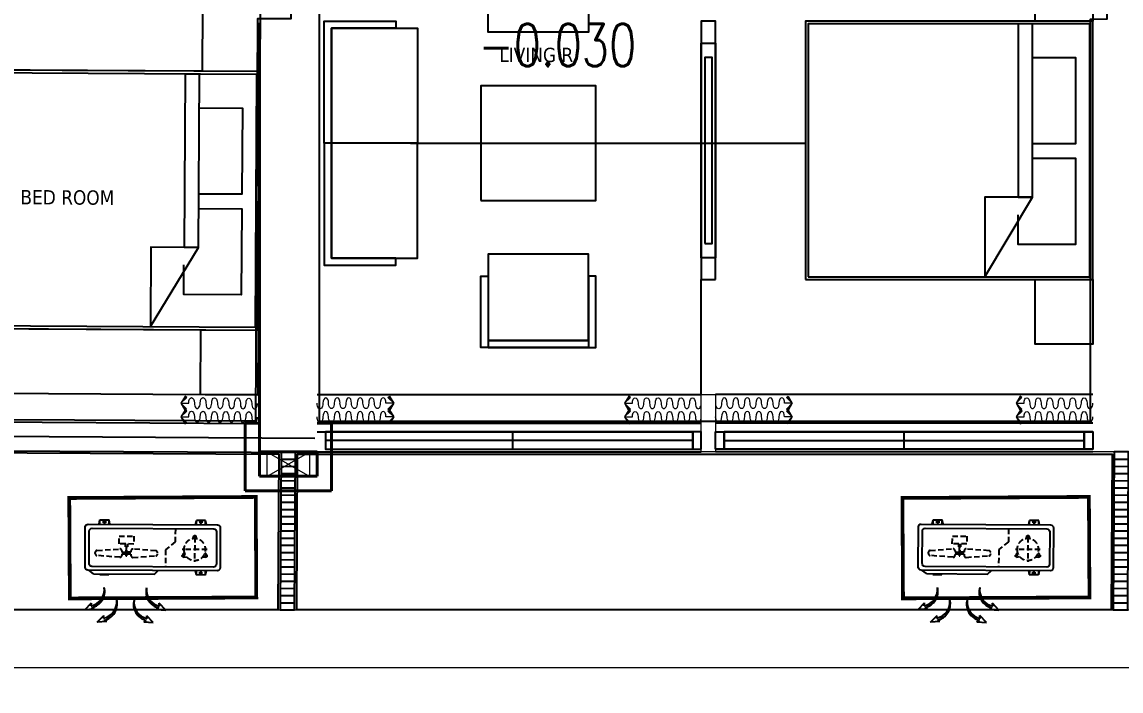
# Model space of a CAD drawing. Header units: millimetres. Extents: x -361699137 to 361252145, y -356478932 to 356523199.
# Drawn here: x 120815 to 128466, y 5906 to 10564 of the extents above; entities that cross this region are included whole.
import ezdxf
from ezdxf.enums import TextEntityAlignment as Align
from ezdxf.xclip import XClip

# ---------------------------------------------------------------- set-up
doc = ezdxf.new("R2010")
doc.units = ezdxf.units.MM
doc.header["$LTSCALE"] = 100
doc.header["$MEASUREMENT"] = 0
doc.header["$XCLIPFRAME"] = 0
doc.set_wipeout_variables(frame=1)
for name, pattern in [('220126_HDN_HBA typical plan$0$HIDDEN', [0.375, 0.25, -0.125]), ('ACAD_ISO03W100', [30, 12, -18]), ('HIDDEN', [0.375, 0.25, -0.125])]:
    doc.linetypes.add(name, pattern=pattern)
for name, color, linetype in [('1VinaPVC-Text', 9, 'Continuous'), ('A-_FURN----_E-_N', 251, 'Continuous'), ('A-ANNO-ROOM', 50, 'Continuous'), ('A-WALL-FNSH', 11, 'Continuous'), ('AC-EAD', 6, 'Continuous'), ('IDEA - dim', 251, 'Continuous'), ('KT-Net manh', 139, 'Continuous'), ('KT-Noi that', 32, 'Continuous')]:
    doc.layers.add(name, color=color, linetype=linetype)
for name, color, linetype, lineweight in [('AUDIT_I_220808132811-11', 7, 'Continuous', 9), ('CIC36 net manh', 8, 'Continuous', 9), ('HBA-Partition', 4, 'Continuous', 13), ('KT-Chuviet', 255, 'Continuous', 15), ('KT-Kich thuoc', 159, 'Continuous', 18), ('KT-lomo nuoc', 3, 'HIDDEN', 5), ('KT-Net cat', 1, 'Continuous', 40), ('KT-Net thay', 7, 'Continuous', 15), ('KT-Net truc', 18, 'Continuous', 15)]:
    doc.layers.add(name, color=color, linetype=linetype, lineweight=lineweight)
doc.layers.add('dien tich thong thuy', color=3, linetype='Continuous', plot=False)
doc.styles.add('220126_HDN_HBA typical plan$0$211210_HDN_HBA_TYPICAL PLAN CORE OPT 1$0$HBA-Text', font='GOTHIC.TTF')
doc.styles.add('font unicode ccu', font='arial.ttf')
doc.styles.add('ROMANS', font='ROMANS.SHX')
doc.styles.add('Tahoma', font='tahoma.ttf')

# ---------------------------------------------------------------- blocks, each defined once
blk = doc.blocks.new('A$C1AAC5519')
at = {"layer": 'A-ANNO-ROOM', "insert": (772.955269176513, 1216.574747113511), "char_height": 600, "attachment_point": 2, "rotation": 50.44882673977027, "style": '220126_HDN_HBA typical plan$0$211210_HDN_HBA_TYPICAL PLAN CORE OPT 1$0$HBA-Text'}
blk.add_mtext_dynamic_manual_height_columns('S.B1.', width=722857412.8743668, gutter_width=9765.624999999996, heights=[0], dxfattribs=at)
blk = doc.blocks.new('A$C418F5BC8')
at = {"layer": 'A-ANNO-ROOM', "insert": (648.1133449638728, 1090.790118377889), "char_height": 600, "attachment_point": 2, "rotation": 50.44882673977027, "style": '220126_HDN_HBA typical plan$0$211210_HDN_HBA_TYPICAL PLAN CORE OPT 1$0$HBA-Text'}
blk.add_mtext_dynamic_manual_height_columns('SL-S', width=722857412.8743668, gutter_width=9765.624999999996, heights=[0], dxfattribs=at)
blk = doc.blocks.new('A$C2A6C5140')
at = {"layer": 'A-ANNO-ROOM', "insert": (731.4497625969816, 1190.0169191678, 0.0003277973379295924), "char_height": 600, "attachment_point": 2, "rotation": 50.44882673977027, "style": '220126_HDN_HBA typical plan$0$211210_HDN_HBA_TYPICAL PLAN CORE OPT 1$0$HBA-Text'}
blk.add_mtext_dynamic_manual_height_columns('2-BR', width=722857412.8743668, gutter_width=9765.624999999996, heights=[0], dxfattribs=at)
blk = doc.blocks.new('A$C5388591E')
at = {"layer": 'A-ANNO-ROOM', "insert": (894.3001998505497, 842.1987865094561, 0.0004622000541105721), "char_height": 600, "attachment_point": 2, "rotation": 1.4064704596368105, "style": '220126_HDN_HBA typical plan$0$211210_HDN_HBA_TYPICAL PLAN CORE OPT 1$0$HBA-Text'}
blk.add_mtext_dynamic_manual_height_columns('3-BR', width=722857412.8743668, gutter_width=9765.624999999996, heights=[0], dxfattribs=at)
blk = doc.blocks.new('A$C21AF0CCA')
at = {"layer": 'A-ANNO-ROOM', "insert": (1197.56892258345, 814.6835720778872), "char_height": 600, "attachment_point": 2, "rotation": 0.10542954816276216, "style": '220126_HDN_HBA typical plan$0$211210_HDN_HBA_TYPICAL PLAN CORE OPT 1$0$HBA-Text'}
blk.add_mtext_dynamic_manual_height_columns('S.B1P.', width=722857412.8743668, gutter_width=9765.624999999996, heights=[0], dxfattribs=at)
blk = doc.blocks.new('Louvre')
for p, q in [((-390.067916277796, 975.9572027104441, 0.1512365001885502), (-295.1435544323176, 1008.729661013116, 0.1512365002144518)), ((-373.750619571656, 928.6946823777398, 0.1512365001885502), (-278.8262577261776, 961.4671406804118, 0.1512365002144518)), ((-357.4333228655159, 881.4321620450355, 0.1512365001885502), (-262.5089610200375, 914.2046203477075, 0.1512365002144518)), ((-341.1160261593759, 834.1696417123312, 0.1512365001885502), (-246.1916643138975, 866.9421000150032, 0.1512365002144518)), ((-324.7987294532359, 786.9071213796269, 0.1512365001885502), (-229.8743676077574, 819.6795796822989, 0.1512365002144518)), ((-308.4814327470958, 739.6446010469226, 0.1512365001885502), (-213.5570709016174, 772.4170593495946, 0.1512365002144518)), ((-292.1641360409558, 692.3820807142183, 0.1512365001885502), (-197.2397741954774, 725.1545390168903, 0.1512365002144518)), ((-275.8468393348157, 645.119560381514, 0.1512365001885502), (-180.9224774893373, 677.892018684186, 0.1512365002144518)), ((-259.5295426286757, 597.8570400488097, 0.1512365001885502), (-164.6051807831973, 630.6294983514817, 0.1512365002144518)), ((-243.2122459225357, 550.5945197161054, 0.1512365001885502), (-148.2878840770572, 583.3669780187774, 0.1512365002144518)), ((-226.8949492163956, 503.3319993834011, 0.1512365001885502), (-131.9705873709172, 536.1044576860731, 0.1512365002144518)), ((-210.5776525102556, 456.0694790506968, 0.1512365001885502), (-115.6532906647772, 488.8419373533688, 0.1512365002144518)), ((-194.2603558041155, 408.8069587179925, 0.1512365001885503), (-99.33599395863712, 441.5794170206646, 0.1512365002144518)), ((-177.9430590979755, 361.5444383852882, 0.1512365001885503), (-83.01869725249708, 394.3168966879603, 0.1512365002144518)), ((-161.6257623918355, 314.2819180525839, 0.1512365001885503), (-66.70140054635704, 347.054376355256, 0.1512365002144518)), ((-145.3084656856954, 267.0193977198796, 0.1512365001885503), (-50.38410384021699, 299.7918560225517, 0.1512365002144518)), ((-128.9911689795554, 219.7568773871753, 0.1512365001885503), (-34.06680713407695, 252.5293356898474, 0.1512365002144518)), ((-112.6738722734153, 172.494357054471, 0.1512365001885503), (-17.74951042793691, 205.2668153571431, 0.1512365002144518)), ((-96.35657556727529, 125.2318367217667, 0.1512365001885503), (-1.43221372179687, 158.0042950244388, 0.1512365002144518)), ((-80.03927886113524, 77.96931638906244, 0.1512365001885503), (14.88508298434317, 110.7417746917345, 0.1512365002144518)), ((-63.7219821549952, 30.70679605635814, 0.1512365001885503), (31.20237969048321, 63.47925435903016, 0.1512365002144518)), ((-47.40468544885516, -16.55572427634615, 0.1512365001885503), (47.51967639662325, 16.21673402632587, 0.1512365002144518))]:
    blk.add_line(p, q)
at = {"elevation": 0.1512365001885503}
blk.add_lwpolyline([(47.5188208874315, 16.2192119784886), (-311.4533339738846, 1055.970408101566), (-405.9933989513665, 1023.379364635679), (-47.40468544885516, -16.55572427634615)], close=True, dxfattribs=at)
blk = doc.blocks.new('OU DHCB')
at = {"ltscale": 10}
for p, q in [((-145596.7359835756, -72628.19858895507), (-145596.7359835755, -73528.19858895507)), ((-145296.7359835756, -72608.19858895507), (-145576.7359835756, -72608.19858895507)), ((-145568.159058152, -72656.08931015906), (-145568.1590581519, -73502.79584965573)), ((-145324.4190639546, -72636.08931015906), (-145548.159058152, -72636.08931015906)), ((-145301.9190639545, -73502.79584965573), (-145301.9190639546, -72656.08931015906)), ((-145276.7359835755, -73528.19858895507), (-145276.7359835756, -72628.19858895507)), ((-145251.7359835756, -72666.54320485782), (-145276.7359835756, -72633.91402237766)), ((-145251.7359835756, -72666.54320485782), (-145251.7359835755, -73091.63776905168)), ((-145251.7359835755, -73091.63776905168), (-145276.7359835756, -73117.74108818787)), ((-145548.1590581519, -73522.79584965573), (-145324.4190639545, -73522.79584965573)), ((-145576.7359835755, -73548.19858895507), (-145296.7359835755, -73548.19858895507))]:
    blk.add_line(p, q, dxfattribs=at)
at = {"linetype": 'HIDDEN', "ltscale": 1.5}
for p, q in [((-145391.7116543167, -72679.24295534656), (-145400.5201600925, -72679.24295534656)), ((-145413.9539361256, -72690.93626985545), (-145425.2743603915, -72850.3464246098)), ((-145366.9574540176, -72850.3464246098), (-145378.2778782834, -72690.93626985545)), ((-145402.8542549818, -72927.5993492777), (-145402.8542549818, -72902.06651731845)), ((-145402.8542549818, -72902.06651731845), (-145389.3775594272, -72902.06651731845)), ((-145389.3775594272, -72927.5993492777), (-145389.3775594272, -72902.06651731845)), ((-145413.9539361256, -73100.72940071652), (-145425.2743603915, -72941.3192459621)), ((-145411.8405843586, -72927.5993492777), (-145402.8542549818, -72927.5993492777)), ((-145389.3775594272, -72927.5993492777), (-145380.3912300507, -72927.5993492777)), ((-145366.9574540176, -72941.3192459621), (-145378.2778782834, -73100.72940071652)), ((-145424.3244128572, -73457.61947981999), (-145424.3244128572, -73284.34750655977)), ((-145372.1718516731, -73297.9798048001), (-145387.1776447338, -73289.31620613698)), ((-145384.0065475349, -73301.15090199895), (-145375.342948872, -73286.14510893813)), ((-145504.9601435018, -73370.98349318982), (-145522.2873408278, -73370.98349318982)), ((-145513.6237421648, -73362.31989452682), (-145513.6237421648, -73379.64709185276)), ((-145510.9603994874, -73370.98349318982), (-145337.6884262272, -73370.98349318982)), ((-145387.1776447338, -73452.6507802426), (-145372.1718516731, -73443.98718157967)), ((-145384.0065475349, -73440.81608438081), (-145375.342948872, -73455.82187744146))]:
    blk.add_line(p, q, dxfattribs=at)
for p, q in [((-145600.3090889574, -72742.46089483847), (-145627.2724797422, -72742.46089483894)), ((-145596.7359835737, -72704.6985221715), (-145626.5373331342, -72710.6859819922)), ((-145596.7359835737, -72710.68598199266), (-145626.5373331342, -72710.6859819922)), ((-145626.5373331342, -72710.6859819922), (-145626.537333134, -72774.23580768521)), ((-145613.7907843499, -72729.27302923848), (-145613.7907843499, -72756.23642001537)), ((-145251.7359835756, -72709.72133146526), (-145246.9346340166, -72710.68598199266)), ((-145251.7359835756, -72710.68598199272), (-145246.9346340166, -72710.68598199266)), ((-145251.7359835756, -72742.46089483929), (-145246.1994874087, -72742.46089483934)), ((-145246.9346340166, -72710.68598199266), (-145246.9346340169, -72774.23580768568)), ((-145596.7359835744, -72774.23580768568), (-145626.5373331339, -72774.23580768521)), ((-145596.7359835746, -72780.22326750544), (-145626.5373331342, -72774.23580768521)), ((-145251.7359835756, -72774.23580768573), (-145246.934634017, -72774.23580768568)), ((-145251.7359835756, -72775.20045821296), (-145246.9346340166, -72774.23580768568)), ((-145600.3090889574, -73413.93628307173), (-145627.2724797422, -73413.93628307126)), ((-145596.7359835746, -73376.17391040476), (-145626.5373331342, -73382.16137022499)), ((-145596.7359835744, -73382.16137022452), (-145626.5373331339, -73382.16137022499)), ((-145626.5373331342, -73445.711195918), (-145626.537333134, -73382.16137022499)), ((-145596.7359835737, -73445.71119591754), (-145626.5373331342, -73445.711195918)), ((-145596.7359835737, -73451.6986557387), (-145626.5373331342, -73445.711195918)), ((-145613.7907843499, -73427.12414867172), (-145613.7907843499, -73400.16075789483)), ((-145276.7359835763, -73376.1739104043), (-145246.9346340166, -73382.16137022452)), ((-145276.7359835764, -73382.16137022406), (-145246.934634017, -73382.16137022452)), ((-145276.7359835771, -73445.71119591707), (-145246.9346340166, -73445.71119591754)), ((-145276.7359835771, -73451.69865573823), (-145246.9346340166, -73445.71119591754)), ((-145273.1628781935, -73413.93628307126), (-145246.1994874087, -73413.9362830708)), ((-145259.6811828009, -73427.12414867125), (-145259.6811828009, -73400.16075789437)), ((-145246.9346340166, -73445.71119591754), (-145246.9346340169, -73382.16137022452))]:
    blk.add_line(p, q)
for points in [[(-145514.0369933077, -72845.00641289927), (-145514.0369933077, -72946.6592576727), (-145460.1302110892, -72946.6592576727), (-145460.1302110892, -72845.00641289927)], [(-145438.3748983174, -72892.94521453363), (-145378.3072809206, -72892.94521453363), (-145378.3072809206, -72898.7209469756), (-145438.3748983174, -72898.7209469756)]]:
    blk.add_lwpolyline(points, close=True, dxfattribs=at)
for points in [[(-145460.1302110892, -72902.18613808436), (-145439.9151677571, -72902.18613808436), (-145439.9151677571, -72889.4795324876), (-145460.1302110892, -72889.4795324876)], [(-145411.8405843586, -72864.06632129426), (-145402.8542549818, -72864.06632129426), (-145402.8542549818, -72889.59915325334), (-145389.3775594272, -72889.59915325334), (-145389.3775594272, -72864.06632129426), (-145380.3912300507, -72864.06632129426)], [(-145568.1590581519, -73235.6644869287), (-145477.5859351165, -73235.6644869287), (-145421.9678457306, -73168.28098990311), (-145301.9190639544, -73168.28098990311)]]:
    blk.add_lwpolyline(points, dxfattribs=at)
for points in [[(-145400.506466276, -73299.01593738), (-145385.0322228624, -73286.8395249426, -0.6770329614269011), (-145371.0996937773, -73294.88347436048), (-145373.9076545681, -73314.37276847954)], [(-145498.5591177275, -73386.34032428954), (-145516.8413219319, -73379.02744260765, -0.6770329614269011), (-145516.8413219319, -73362.93954377211), (-145498.5591177275, -73355.62666209022)], [(-145373.9076545681, -73427.59421790004), (-145371.0996937773, -73447.08351201928, -0.6770329614269011), (-145385.0322228624, -73455.12746143699), (-145400.506466276, -73442.95104899965)]]:
    blk.add_lwpolyline(points, format="xyb", dxfattribs=at)
for centre in [(-145613.7907843498, -72742.46089483894), (-145613.7907843498, -73413.93628307126), (-145259.6811828011, -73413.9362830708)]:
    blk.add_circle(centre, 6.399999998510705)
blk.add_circle((-145424.3244128572, -73370.98349318982), 75.80648830138873, dxfattribs=at)
at = {"ltscale": 10}
for centre, radius, start, end in [((-145576.7359835756, -72628.19858895507), 20, 90, 180), ((-145548.159058152, -72656.08931015906), 20, 90, 180), ((-145324.0708671735, -72658.3538387804), 22.2672511938213, 5.836940991571704, 90.89598033136627), ((-145296.7359835756, -72628.19858895507), 20, 0, 90), ((-145548.1590581519, -73502.79584965573), 20, 180, 270), ((-145324.0708671734, -73500.53132103439), 22.26725119372981, 269.1040196686337, 354.1630590084283), ((-145576.7359835755, -73528.19858895507), 20, 180, 270), ((-145296.7359835755, -73528.19858895507), 20, 270, 0)]:
    blk.add_arc(centre, radius, start, end, dxfattribs=at)
at = {"linetype": 'HIDDEN', "ltscale": 1.5, "extrusion": (-3.705961975267651e-18, -2.302887044638033e-31, -1)}
for centre, major_axis, ratio, start_param, end_param in [((-145400.5201600925, -72691.94956094332), (13.47669555471336, 1.34378840757246e-09), 0.9428576571430538, 3.22142263940278, 4.712388980478704), ((-145391.7116543167, -72691.94956094332), (13.47669555471336, -1.34381379242754e-09), 0.942857657143054, 4.712388980290674, 6.203355321366594), ((-145411.8405843586, -72851.35971569768), (13.47669555469076, -1.05462899242754e-09), 0.9428576571446344, 1.570796326721111, 3.221422639214027), ((-145380.3912300507, -72940.3059548744), (13.47669555469076, -1.05462899242754e-09), 0.9428576571446344, 4.712388980310906, 6.363015292803822), ((-145400.5201600925, -73099.71610962864), (13.47669555471336, -1.34381379242754e-09), 0.942857657143054, 1.57079632670088, 3.061762667776801), ((-145391.7116543167, -73099.71610962864), (13.47669555471336, 1.34378840757246e-09), 0.9428576571430538, 0.0798299858129885, 1.57079632688891)]:
    blk.add_ellipse(centre, major_axis=major_axis, ratio=ratio, start_param=start_param, end_param=end_param, dxfattribs=at)
at = {"linetype": 'HIDDEN', "ltscale": 1.5, "extrusion": (-3.705961975267651e-18, -2.30288704463893e-31, -1)}
for centre, start_param, end_param in [((-145380.3912300507, -72851.35971569768), -0.0798299856242348, 1.570796326868679), ((-145411.8405843586, -72940.3059548744), 3.061762667965558, 4.712388980458472)]:
    blk.add_ellipse(centre, major_axis=(13.47669555469076, 1.05462300757246e-09), ratio=0.9428576571446344, start_param=start_param, end_param=end_param, dxfattribs=at)
blk = doc.blocks.new('ki hieu qt')
at = {"layer": 'AC-EAD', "color": 7}
for points in [[(-276796163327.464, 549769551681.0894), (-276796163446.0606, 549769551567.1503)], [(-276796163396.6809, 549769551574.9169), (-276796163446.0606, 549769551567.1503)], [(-276796163338.9174, 549769551517.0281), (-276796163364.6031, 549769551559.9108)], [(-276796163338.9174, 549769551517.0281), (-276796163327.464, 549769551681.0894)], [(-276796163110.5587, 549769551464.184), (-276796163229.1553, 549769551350.2449)], [(-276796163122.012, 549769551300.1228), (-276796163110.5587, 549769551464.184)], [(-276796163179.7757, 549769551358.0116), (-276796163229.1553, 549769551350.2449)], [(-276796163122.012, 549769551300.1228), (-276796163147.6976, 549769551343.0052)], [(-276796163179.7757, 549769550597.0709), (-276796163229.1553, 549769550604.8376)], [(-276796163110.5587, 549769550490.8986), (-276796163229.1553, 549769550604.8376)], [(-276796163122.012, 549769550654.9597), (-276796163147.6976, 549769550612.0773)], [(-276796163122.012, 549769550654.9597), (-276796163110.5587, 549769550490.8986)], [(-276796163338.9174, 549769550438.0544), (-276796163364.6031, 549769550395.1718)], [(-276796163338.9174, 549769550438.0544), (-276796163327.464, 549769550273.9932)], [(-276796163396.6809, 549769550380.1656), (-276796163446.0606, 549769550387.9323)], [(-276796163327.464, 549769550273.9932), (-276796163446.0606, 549769550387.9323)]]:
    blk.add_lwpolyline(points, dxfattribs=at)
for centre, radius, start, end in [((-276796163644.4366, 549769551622.9794), 286.8527087762382, 255.434448979571, 347.3073344548822), ((-276796163679.501, 549769551631.3489), 288.3951209083507, 262.614727528198, 348.7092694430371), ((-276796163427.5312, 549769551406.0741), 286.8527087762382, 255.434448979571, 347.3073344548822), ((-276796163462.5958, 549769551414.4435), 288.3951209083507, 262.614727528198, 348.7092694430371), ((-276796163427.5312, 549769550549.0084), 286.8527087762382, 12.69295835412746, 104.5668063709439), ((-276796163462.5958, 549769550540.639), 288.3951209083507, 11.29147703540943, 97.38530942130281), ((-276796163644.4366, 549769550332.1031), 286.8527087762382, 12.69295835412746, 104.5668063709439), ((-276796163679.501, 549769550323.7336), 288.3951209083507, 11.29147703540943, 97.38530942130281)]:
    blk.add_arc(centre, radius, start, end, dxfattribs=at)
blk = doc.blocks.new('DHCB.1')
at = {"xscale": -1, "rotation": 106.4733300107783}
blk.add_blockref('OU DHCB', (-194859.9671084196, -237775.7974229998), dxfattribs=at)
at = {"xscale": 0.4, "yscale": 0.4, "zscale": 0.4, "rotation": 286.4738024344239}
blk.add_blockref('ki hieu qt', (-179483459312.1194, -168534274838.7475), dxfattribs=at)
blk = doc.blocks.new('*U207')
for points in [[(396.7561588253833, -484.1490495130481), (464.3337632049024, -466.3349522090732), (394.4481821902239, -466.0516779393653)], [(482.6951045578201, -398.9039813853606), (464.6170375002125, -396.4493711387506), (464.3337632049024, -466.3349522090732)]]:
    blk.add_hatch(color=256).paths.add_polyline_path(points)
blk.add_line((464.3337632049024, -466.3349522090732), (416.9273155568029, -418.7598943406972))
for points in [[(396.7561588253833, -484.1490495130481), (464.3337632049024, -466.3349522090732), (394.4481821902239, -466.0516779393653)], [(482.6951045578201, -398.9039813853606), (464.6170375002125, -396.4493711387506), (464.3337632049024, -466.3349522090732)]]:
    blk.add_lwpolyline(points, close=True)
for centre in [(16.76743755071067, -17.17677016190672), (85.71403000141326, -87.65612936302188), (155.3043908096025, -157.4940017787478), (224.8947516177918, -227.3318741944736), (294.485112425981, -297.1697466101995), (364.0754732341703, -367.0076190259254)]:
    blk.add_ellipse(centre, major_axis=(34.52187991841241, 31.95056764796491), ratio=0.5238875827070036, start_param=4.731720461219403, end_param=7.873313114809197)
at = {"extrusion": (0, 0, -1)}
for centre in [(51.5728287498025, -52.1059534814385), (120.5194212005051, -122.5853126825537), (190.1097820086943, -192.4231850982796), (259.7001428168836, -262.2610575140054), (329.2905036250728, -332.0989299297313), (398.8808644332621, -401.9368023454572)]:
    blk.add_ellipse(centre, major_axis=(-32.07293168385898, -34.4082260416161), ratio=0.5238875826554585, start_param=4.731720461217387, end_param=7.87331311480718, dxfattribs=at)
blk = doc.blocks.new('*U206')
at = {"layer": 'A-_FURN----_E-_N', "linetype": 'Continuous'}
for points in [[(-899.9999999999709, 600), (-899.9999999999709, 1000), (-1349.999999999971, 1000), (-1349.999999999971, 600)], [(-900.0000000000291, -1000), (-900.0000000000291, 1000), (900.0000000000291, 1000), (900.0000000000291, -1000)], [(1350.000000000029, 600), (1350.000000000029, 1000), (900.0000000000291, 1000), (900.0000000000291, 600)], [(-880.0000000000291, -980), (-880.0000000000291, 980), (880.0000000000291, 980), (880.0000000000291, -980)]]:
    blk.add_lwpolyline(points, close=True, dxfattribs=at)
at = {"layer": 'A-_FURN----_E-_N', "linetype": '220126_HDN_HBA typical plan$0$HIDDEN', "ltscale": 500}
blk.add_lwpolyline([(-900.0000000000291, -1000), (-900.0000000000291, 1000), (900.0000000000291, 1000), (900.0000000000291, -1000)], close=True, dxfattribs=at)
at = {"layer": 'A-_FURN----_E-_N', "linetype": 'Continuous'}
for points in [[(-54.9999999999709, 580), (-54.9999999999709, 880), (-655.605454891891, 880), (-655.605454891891, 480), (-448.1151331290312, 480)], [(645.6054548844986, 580), (645.6054548844986, 880), (45.0000000000291, 880), (45.0000000000291, 580)], [(-880.0000000000291, 248.6659454330802), (-326.2632651105232, 580), (880.0000000000291, 580), (880.0000000000291, 480), (-326.2632651105232, 480), (-326.2632651105232, 580), (-326.2632651105232, 248.6659454330802), (-880.0000000000291, 248.6659454330802)]]:
    blk.add_lwpolyline(points, dxfattribs=at)
blk = doc.blocks.new('22')
at = {"layer": 'IDEA - dim'}
for p, q in [((-3401.496440932242, -8000.008574613012, -2.134688137283463e-05), (0, -7999.999999999996)), ((-6382.231250808734, -8099.999999999996), (0, -8099.999999999995))]:
    blk.add_line(p, q, dxfattribs=at)
blk.add_lwpolyline([(-3401.496440932264, -7900.008574613012), (-399.9999999999709, -7899.999999999991)], dxfattribs=at)
at = {"layer": 'KT-Net cat'}
blk.add_line((-401.4964409322711, -5110.292103647598, -2.134688137273977e-05), (-384.3653526202106, -8100.008574613013, -2.134688137273977e-05), dxfattribs=at)
at = {"layer": 'KT-Net manh', "linetype": 'ACAD_ISO03W100', "ltscale": 4}
blk.add_lwpolyline([(-3401.49644093222, -7700.008574613015), (-400.0000000000291, -7699.999999999995)], dxfattribs=at)
at = {"layer": 'CIC36 net manh', "color": 8, "xscale": 0.8100000000112606, "yscale": 0.8100000000112606, "zscale": 0.8100000000112606, "rotation": 225.123201203973}
for p in [(-400.7459850218147, -7761.336658841406), (-400.5282706897415, -7856.290285328345)]:
    blk.add_blockref('*U207', p, dxfattribs=at)
at = {"layer": 'IDEA - dim', "xscale": -1, "rotation": 270}
blk.add_blockref('*U206', (-1397.96620138338, -6349.988346325161, -2.134688137273977e-05), dxfattribs=at)
at = {"layer": '1VinaPVC-Text', "style": 'Tahoma'}
blk.add_text('BED ROOM', height=100, dxfattribs=at).set_placement((-2059.166374036984, -6383.54734967016))
blk = doc.blocks.new('1pn')
at = {"layer": 'A-WALL-FNSH', "color": 5}
for points in [[(400, 139.9999999808497), (3015.000000001863, 139.9999999808497)], [(5800.938150439411, 139.9999999808497), (3235.000000001863, 139.9999999808497)]]:
    blk.add_lwpolyline(points, dxfattribs=at)
for points in [[(3015.000000001863, 139.9999999808497), (460, 139.9999999808497), (460, 19.99999998084968), (3015.000000001863, 19.99999998084968)], [(1762.5, 79.99999998084968), (460, 79.99999998084968), (460, 19.99999998084968), (1762.5, 19.99999998084968)], [(1762.5, 139.9999999808497), (3015.000000001863, 139.9999999808497), (3015.000000001863, 79.99999998084968), (1762.5, 79.99999998084968)], [(3075.000000001863, 19.99999998084968), (3075.000000001863, 139.9999999808497), (3015.000000001863, 139.9999999808497), (3015.000000001863, 19.99999998084968)], [(3175.000000001863, 19.99999998084968), (3175.000000001863, 139.9999999808497), (3235.000000001863, 139.9999999808497), (3235.000000001863, 19.99999998084968)], [(3235.000000001863, 139.9999999808497), (5740.938150439411, 139.9999999808497), (5740.938150439411, 19.99999998084968), (3235.000000001863, 19.99999998084968)], [(4487.500000003725, 139.9999999808497), (3235.000000001863, 139.9999999808497), (3235.000000001863, 79.99999998084968), (4487.500000003725, 79.99999998084968)], [(4487.500000003725, 79.99999998084968), (5740.938150439411, 79.99999998084968), (5740.938150439411, 19.99999998084968), (4487.500000003725, 19.99999998084968)], [(5740.938150439411, 19.99999998084968), (5740.938150439411, 139.9999999808497), (5800.938150439411, 139.9999999808497), (5800.938150439411, 19.99999998084968)]]:
    blk.add_lwpolyline(points, close=True, dxfattribs=at)
at = {"layer": 'HBA-Partition'}
blk.add_lwpolyline([(3075.000000001863, 400), (3175.000000001863, 400), (3175.000000001863, 0), (3075.000000001863, 0)], close=True, dxfattribs=at)
at = {"layer": 'IDEA - dim'}
for p, q in [((400, 200.0000000001746), (3075.000000001863, 200.0000000000582)), ((5800.938150439411, 200.0000000001746), (3175.000000001863, 200.0000000000582)), ((400, 0), (3075.000000001863, 0)), ((5800.938150439411, 0), (3175.000000001863, 0))]:
    blk.add_line(p, q, dxfattribs=at)
for points in [[(2290.677188739181, 3523.743899913039), (2290.677188739181, 2923.743899913039), (1590.677188739181, 2923.743899913039), (1590.677188739181, 3523.743899913039)], [(948.005034064874, 2950), (500, 2950), (500, 2150), (450, 2150), (450, 3000), (948.005034064874, 3000)], [(3175, 1200), (3175, 3000), (3074.999999996275, 3000), (3074.999999996275, 1200)], [(500, 2950), (1100, 2950), (1100, 2150), (500, 2150)], [(3075, 2847.500000000466), (3175, 2847.500000000466), (3175, 1352.499999999534), (3075, 1352.499999999534)], [(3100, 1452.499999999534), (3150, 1452.499999999534), (3150, 2747.500000000466), (3100, 2747.500000000466)], [(1540.677188739181, 1750), (2340.677188739181, 1750), (2340.677188739181, 2550), (1540.677188739181, 2550)], [(948.005034064874, 1350), (500, 1350), (500, 2150), (450, 2150), (450, 1300), (948.005034064874, 1300)], [(500, 1350), (1100, 1350), (1100, 2150), (500, 2150)], [(2290.677188739181, 776.2561000869609), (2290.677188739181, 1376.256100086961), (1590.677188739181, 1376.256100086961), (1590.677188739181, 776.2561000869609)], [(1590.677188739181, 1224.261134152068), (1590.677188739181, 776.2561000869609), (2290.677188739181, 776.2561000869609), (2290.677188739181, 726.2561000869609), (1540.677188739181, 726.2561000869609), (1540.677188739181, 1224.261134152068)], [(2290.677188739181, 1224.261134152068), (2290.677188739181, 776.2561000869609), (1590.677188739181, 776.2561000869609), (1590.677188739181, 726.2561000869609), (2340.677188739181, 726.2561000869609), (2340.677188739181, 1224.261134152068)]]:
    blk.add_lwpolyline(points, close=True, dxfattribs=at)
at = {"layer": 'KT-Net manh', "linetype": 'ACAD_ISO03W100', "ltscale": 4}
for p, q in [((1050, 2150), (3800, 2150)), ((3074.999999996275, 400), (3074.999999996275, 1200)), ((400, 400), (3075.000000001863, 400)), ((5800.938150439411, 400), (3175.000000001863, 400))]:
    blk.add_line(p, q, dxfattribs=at)
at = {"layer": 'CIC36 net manh', "color": 8, "zscale": 0.8100000000112606}
for p, xscale, yscale, rotation in [((400.7459850218147, 338.6633411585935), -0.8100000000112604, 0.8100000000112604, 134.8767987960269), ((3074.254014978185, 338.6633411585935), 0.8100000000112606, 0.8100000000112606, 225.123201203973), ((3175.74598502554, 338.6633411585935), -0.8100000000112604, 0.8100000000112604, 134.8767987960269), ((5800.433038476855, 338.6633411585935), 0.8100000000112606, 0.8100000000112606, 225.123201203973), ((400.5282706897706, 243.7097146716551), -0.8100000000112604, 0.8100000000112604, 134.8767987960269), ((3074.471729310229, 243.7097146716551), 0.8100000000112606, 0.8100000000112606, 225.123201203973), ((3175.528270693496, 243.7097146716551), -0.8100000000112604, 0.8100000000112604, 134.8767987960269), ((5800.650752808899, 243.7097146716551), 0.8100000000112606, 0.8100000000112606, 225.123201203973)]:
    blk.add_blockref('*U207', p, dxfattribs=dict(at, xscale=xscale, yscale=yscale, rotation=rotation))
at = {"layer": 'IDEA - dim', "xscale": -1, "rotation": 270}
blk.add_blockref('*U206', (4800, 2099.999999999942), dxfattribs=at)
at = {"layer": '1VinaPVC-Text', "style": 'Tahoma'}
blk.add_text('LIVING R', height=100, dxfattribs=at).set_placement((1668.46195131354, 2714.557781457494))
blk = doc.blocks.new('TAG CAO DO SAN')
blk.add_wipeout([(1526701.778855525, -266095.22987594287), (1527644.6359120198, -266095.22987594287), (1527644.6359120198, -266330.944140067), (1526701.778855525, -266330.944140067)]).dxf.layer = 'KT-Net thay'
at = {"layer": 'KT-Net thay', "flags": 128}
blk.add_lwpolyline([(1526701.778855525, -266095.2298759429), (1526701.778855525, -266330.9441400666), (1527644.63591202, -266330.9441400666), (1527644.63591202, -266095.2298759429)], close=True, dxfattribs=at)
blk.add_lwpolyline([(1526701.778855525, -266330.9441400666), (1527644.63591202, -266330.9441400666)], dxfattribs=at)
at = {"layer": 'KT-Chuviet', "color": 31, "style": 'font unicode ccu', "width": 0.75}
blk.add_attdef('TÊNPHÒNG', text='', height=117.85713, dxfattribs=at).set_placement((1527175.308820772, -266213.4467624734), align=Align.MIDDLE_CENTER)
blk = doc.blocks.new('*U381')
at = {"layer": 'KT-lomo nuoc', "ltscale": 500}
for p, q in [((294.5899368590384, 56.70727108597131), (32.13938861171003, -166.9435946057955)), ((326.7293254707483, -110.2270264674847), (-6.776263578034403e-21, -0.009297052340116354))]:
    blk.add_line(p, q, dxfattribs=at)
blk.add_lwpolyline([(294.5899368590384, 56.70727108597131), (326.7293254707483, -110.2270264674847), (32.13938861171003, -166.9435946057955), (-6.776263578034403e-21, -0.009297052340116354)], close=True, dxfattribs=at)
blk = doc.blocks.new('CTN TN T39')
at = {"layer": 'KT-Net cat'}
for p, q in [((-41900.28382470789, -19299.81981076007, -1.274720251670735e-07), (-41900.28382470789, -19769.81981076007, -1.274720251670735e-07)), ((-41900.28382470789, -19299.81981076007, -1.274720251670735e-07), (-41800.62859625265, -19299.81981076007, -1.274720251670735e-07)), ((-41400.62859625265, -19299.81981076007, -1.274720251670735e-07), (-41300.28382470791, -19299.81981076007, -1.274720251670735e-07)), ((-41300.28382470791, -19299.81981076007, -1.274720251670735e-07), (-41300.28382470791, -19769.81981076007, -1.274720251670735e-07)), ((-41800.28382470789, -19669.81981076007, -1.274720251670735e-07), (-41800.28382470789, -19499.81981076007, -1.274720251670735e-07)), ((-41800.28382470789, -19499.81981076007, -1.274720251670735e-07), (-41400.28382470791, -19499.81981076007, -1.274720251670735e-07)), ((-41400.28382470791, -19669.81981076007, -1.274720251670735e-07), (-41400.28382470791, -19499.81981076007, -1.274720251670735e-07)), ((-41800.28382470789, -19669.81981076007, -1.274720251670735e-07), (-41400.28382470791, -19669.81981076007, -1.274720251670735e-07)), ((-41300.28382470791, -19769.81981076007, -1.274720251670735e-07), (-41900.28382470789, -19769.81981076007, -1.274720251670735e-07))]:
    blk.add_line(p, q, dxfattribs=at)
at = {"layer": 'KT-lomo nuoc', "linetype": 'HIDDEN', "xscale": -0.9999999999999997, "rotation": 10.8976534755902}
blk.add_blockref('*U381', (-41450.56812577212, -19499.99091459217, -1.68229720946432e-07), dxfattribs=at)

msp = doc.modelspace()

# ---------------------------------------------------------------- linework, layer by layer
at = {"layer": 'AUDIT_I_220808132811-11', "elevation": -1.275855555024299e-05}
for points in [[(98998.6048826632, 45106.94538371818), (96583.72484664322, 52101.56739367126, 0.3643585262583712), (91875.6879021535, 54156.43183830037), (62939.97599846614, 44174.19969276607, 0.4519047578513394), (60723.56737963131, 38521.0920903217), (68836.79298244356, 24907.26294021989, 0.3106788684848847), (74999.80392999336, 22936.01019132367), (97522.62286699691, 30727.35068779386, 0.2299220823866625), (97807.48687986514, 31142.11707948335), (98028.40836556003, 32158.79582628727, -0.2789899883790971), (98487.25349180558, 32660.41716481154), (102907.5612665388, 34181.01764486975, -0.4143403845293878), (103560.1553272577, 33863.92266491413), (111889.3716849678, 9773.209654282633, 0.3197537419032749), (117087.4534913949, 6070.414576847223), (162224.8349949532, 6070.414576847223, 0.4808685683322463), (167365.3807407556, 12501.31484617034), (166756.7327440769, 15196.44977954429), (166711.4670457219, 15396.89038593689), (164936.0354205906, 23916.51383654246)], [(97346.79075055508, 31089.78242103203, 0.2042794764179826), (97413.0974409435, 31210.89502835373), (97636.88529442291, 32240.76477465636, -0.275411558420597), (98364.7333553847, 33041.27588942449), (102777.1214317197, 34559.15196706553, -0.4141945204059637), (103938.1976405228, 33994.62847726065), (112267.4139981625, 9903.915466832812, 0.3197537419032751), (117087.4534913949, 6470.414576847223), (162224.8349949532, 6470.414576847223, 0.3653099340488337), (167190.8068874549, 10781.13657949169)], [(164740.6658549065, 23873.67628461769), (167181.8316258691, 12403.04271136032, -0.4770525089971996), (163269.4499484741, 7570.414576846088), (122476.0059045225, 7570.414576847223)]]:
    msp.add_lwpolyline(points, format="xyb", dxfattribs=at)
at = {"layer": 'dien tich thong thuy', "elevation": -1.275851253765164e-05}
msp.add_lwpolyline([(113658.0123321685, 9857.506026496048), (111606.8814075601, 15798.54234574432), (114253.5823458235, 16712.3108904268), (114178.522780972, 16929.71848396529), (117364.0168656071, 18029.50435592205), (117439.0767385253, 17812.09587007803), (120303.1232411925, 18801.10429096824), (121004.8289212732, 16768.63656244113), (121370.3363674949, 15709.95610698788), (121554.7218183812, 15175.8896327171), (120737.0802030322, 14893.60039500471), (120867.6185766828, 14515.50023234321), (121757.714777426, 14822.80428008446), (122443.8002343829, 14818.70129286273), (122443.8002343829, 12553.83582443795), (122696.8598419445, 12552.38579179186), (122685.5901193861, 10585.5945090429), (122455.5863436279, 10585.59450904291), (122439.5319456919, 7783.781975808612), (116554.6285542671, 7817.502497699341)], dxfattribs=at)
at = {"layer": 'dien tich thong thuy', "elevation": -1.275822045581973e-05}
msp.add_lwpolyline([(110327.3085882016, 15515.23687022749), (111340.5906569255, 15865.07060838123), (113450.5223776724, 9753.722496473463, 0.3182974498127699), (116471.0807740121, 7587.977451083476), (122603.7670148661, 7555.819374166378), (122596.7719882022, 6470.739274901727), (117087.4545731685, 6470.414265708878, -0.3197537419032717), (112267.4150795096, 9903.91515692803)], format="xyb", close=True, dxfattribs=at)
at = {"layer": 'dien tich thong thuy'}
for points, elevation in [([(125993.862466197, 15475.41426800562), (125993.862466197, 15485.41426800562), (125478.8624625274, 15485.41426808773), (124508.8624625141, 15485.41426808773), (122883.8002343829, 15485.41426808773), (122883.8002343829, 7785.41426808777), (125528.8624625215, 7785.414268087727), (125658.8624625215, 7785.414268087727), (128253.8624625198, 7785.414268087905), (128253.8624625197, 10585.09047889504), (128368.8624625197, 10585.37694896599), (128368.8624625197, 13650.41426808773), (128243.8624625178, 13650.41426808773), (128243.8624625178, 15475.41426808773)], -1.275851208290994e-05), ([(122727.7527181169, 6470.140240445569), (122733.7653495661, 7555.596088640497), (128403.7657038542, 7555.594513238), (128397.3373852106, 6470.724454109859)], -8.87064577385611e-05)]:
    msp.add_lwpolyline(points, close=True, dxfattribs=dict(at, elevation=elevation))
at = {"layer": 'KT-Noi that', "extrusion": (-2.779649405079937e-06, 0.0004897338603342396, 0.9999998800765028), "const_width": 26.00000000000001}
for points, elevation in [([(122446.1625153606, 6556.976995260361), (122442.1522625371, 7256.965507937082), (121144.072184754, 7249.597816545645), (121148.0714154593, 6550.473411680168), (122446.1625153606, 6556.976995260361)], 2.870803798127467), ([(128246.1646179003, 6557.281661379415), (128242.1543650768, 7257.270174056134), (126944.0742872938, 7249.902482664696), (126948.0735179991, 6550.778077799222), (128246.1646179003, 6557.281661379415)], 2.854906975445816)]:
    msp.add_lwpolyline(points, dxfattribs=dict(at, elevation=elevation))

# ---------------------------------------------------------------- block references
at = {"layer": 'A-_FURN----_E-_N'}
msp.add_blockref('1pn', (122468.8613807462, 7570.414579226068, -1.275884717733916e-05), dxfattribs=at)
at = {"layer": 'A-ANNO-ROOM'}
for p in [(-259643.7130096142, 30107.50136767479, 5.460850030168077e-05), (-265285.2820729736, 28918.92663560377, 5.460850030168077e-05), (-245554.3968650475, 25356.81105555443, 5.460850030168077e-05), (-227992.1817903481, 24030.19494673412, 5.460832008522107e-05), (-256709.4713859697, 21832.8932062781, 5.460850030168077e-05), (-262170.0583902029, 20336.74231012515, 5.460850030168077e-05), (-227339.9751671815, 20267.82827189344, 5.460850030168077e-05), (-224467.8250259957, 15310.13736246047, 5.460832008522128e-05)]:
    msp.add_blockref('A$C21AF0CCA', p, dxfattribs=at)
at = {"layer": 'dien tich thong thuy'}
for name, p, rotation in [('A$C2A6C5140', (-231902.1761341663, 41866.69510118499, 3.214423980650787e-05), 310.9576437198666), ('A$C2A6C5140', (-223136.0769012624, 38294.90614465419, 1.895367564819208e-05), 310.9576437198666), ('A$C2A6C5140', (-179022.2876665308, 13510.42375649511, 0.000178988243818107), 310.9576437198666), ('A$C2A6C5140', (-176749.4277460563, 2773.706094754736, 0.000178988243818107), 310.9576437198666), ('A$C2A6C5140', (-199561.0792445699, 2742.960286576832, 0.0001030398263186841), 310.9576437198666), ('A$C2A6C5140', (-192735.1419570138, 2545.06827839894, 0.000178988243818107), 310.9576437198666), ('A$C418F5BC8', (-243956.3571569886, 39603.8582028097, -1.001597833679712e-05), 309.6632197063607), ('A$C418F5BC8', (-248126.4019441397, 37597.12528390926, -1.001597833679712e-05), 309.6632197063607), ('A$C418F5BC8', (-251890.361273925, 36548.61448139837, -1.001597833679712e-05), 309.6632197063607), ('A$C418F5BC8', (-255839.4329553979, 34945.01120257354, -1.001597833679712e-05), 309.6632197063607), ('A$C1AAC5519', (-240877.0889148213, 28052.61175672372, 0.0003723829774320968), 309.6566028083925), ('A$C1AAC5519', (-219521.6105350079, 27682.1615688601, 0.0005547181599990354), 309.6566028083925), ('A$C1AAC5519', (-217651.9125884596, 24627.95011466656, 0.0003723828570649432), 309.6566028083925), ('A$C1AAC5519', (-267764.0012375055, 19262.70548251106, 0.0003723828655667127), 309.6566028083925), ('A$C418F5BC8', (-223053.1163780628, 10712.6679421931, -1.001597833679712e-05), 309.6632197063607), ('A$C1AAC5519', (-213503.7868963684, 3324.648489140978, -0.3423708923741385), 309.6566028083925), ('A$C1AAC5519', (-207798.658660123, 3064.615415494518, 0.0003723828655667127), 309.6566028083925), ('A$C1AAC5519', (-184128.1584514385, 2786.454424718489, 0.0003723828655667127), 309.6566028083925)]:
    msp.add_blockref(name, p, dxfattribs=dict(at, rotation=rotation))
for p in [(-273086.0443437684, 28673.87453448355, -1.001579812033762e-05), (-220441.6689392982, 3035.191374137183, 4.458552763712727e-05)]:
    msp.add_blockref('A$C5388591E', p, dxfattribs=at)
at = {"layer": 'IDEA - dim', "rotation": 359.6716985285339}
msp.add_blockref('22', (122899.7043936635, 15666.27493347202, -1.275884763208651e-05), dxfattribs=at)
at = {"layer": 'KT-Net manh', "rotation": 340.6055111508006}
for p in [(122661.9835776355, 6470.615041040932, -0.1513252069813832), (128461.9835776355, 6470.593546446704, -0.1512492587441004)]:
    msp.add_blockref('Louvre', p, dxfattribs=at)
at = {"layer": 'KT-Noi that', "extrusion": (2.779649405519097e-06, 0.0004897338603320876, 0.9999998800765028), "rotation": 343.1993655150782}
for p in [(303086.5674042049, 33192.1219825206, 3.547910348985484), (308886.5695067443, 33192.42663284872, 3.56425747109409)]:
    msp.add_blockref('DHCB.1', p, dxfattribs=at)

# ---------------------------------------------------------------- next in the draw order: block references
at = {"layer": 'KT-Net truc'}
ref = msp.add_blockref('TAG CAO DO SAN', (-3693737.224329096, 677114.8860556318, -0.0002533622452366923), dxfattribs=dict(at, xscale=2.5, yscale=2.5, zscale=2.5))
XClip(ref).set_block_clipping_path([(1526674.1636322693, -266330.944140067), (1527644.6359120198, -266095.2298759429)])
ref.add_attrib('CAO-DO', '47.8', (123992.6340206851, 10845.56146022893, -0.0002533622452366923), dxfattribs={"layer": 'KT-Chuviet', "color": 31, "ltscale": 15, "height": 294.6428301546305, "style": 'ROMANS', "width": 0.7500000000000001})
ref.add_attrib('CAO-DO', '-0.030', (123992.6340206851, 10256.27579991968, -0.0002533622452366923), dxfattribs={"layer": 'KT-Chuviet', "color": 31, "ltscale": 15, "height": 294.6428301546305, "style": 'ROMANS', "width": 0.7500000000000001})
ref.add_attrib('TÊNPHÒNG', 'S.B1. 5', dxfattribs={"layer": 'KT-Chuviet', "color": 31, "height": 294.642825, "style": 'font unicode ccu', "width": 0.7500000000000001}).set_placement((124201.0477228362, 11581.26914944808, -0.0002533622452366923), align=Align.MIDDLE_CENTER)

# ---------------------------------------------------------------- next in the draw order: block references
at = {"layer": 'KT-Kich thuoc', "color": 2}
msp.add_blockref('CTN TN T39', (164269.4277488095, 27070.41463098727, -1.263438102237992e-05), dxfattribs=at)

doc.saveas('drawing.dxf')
